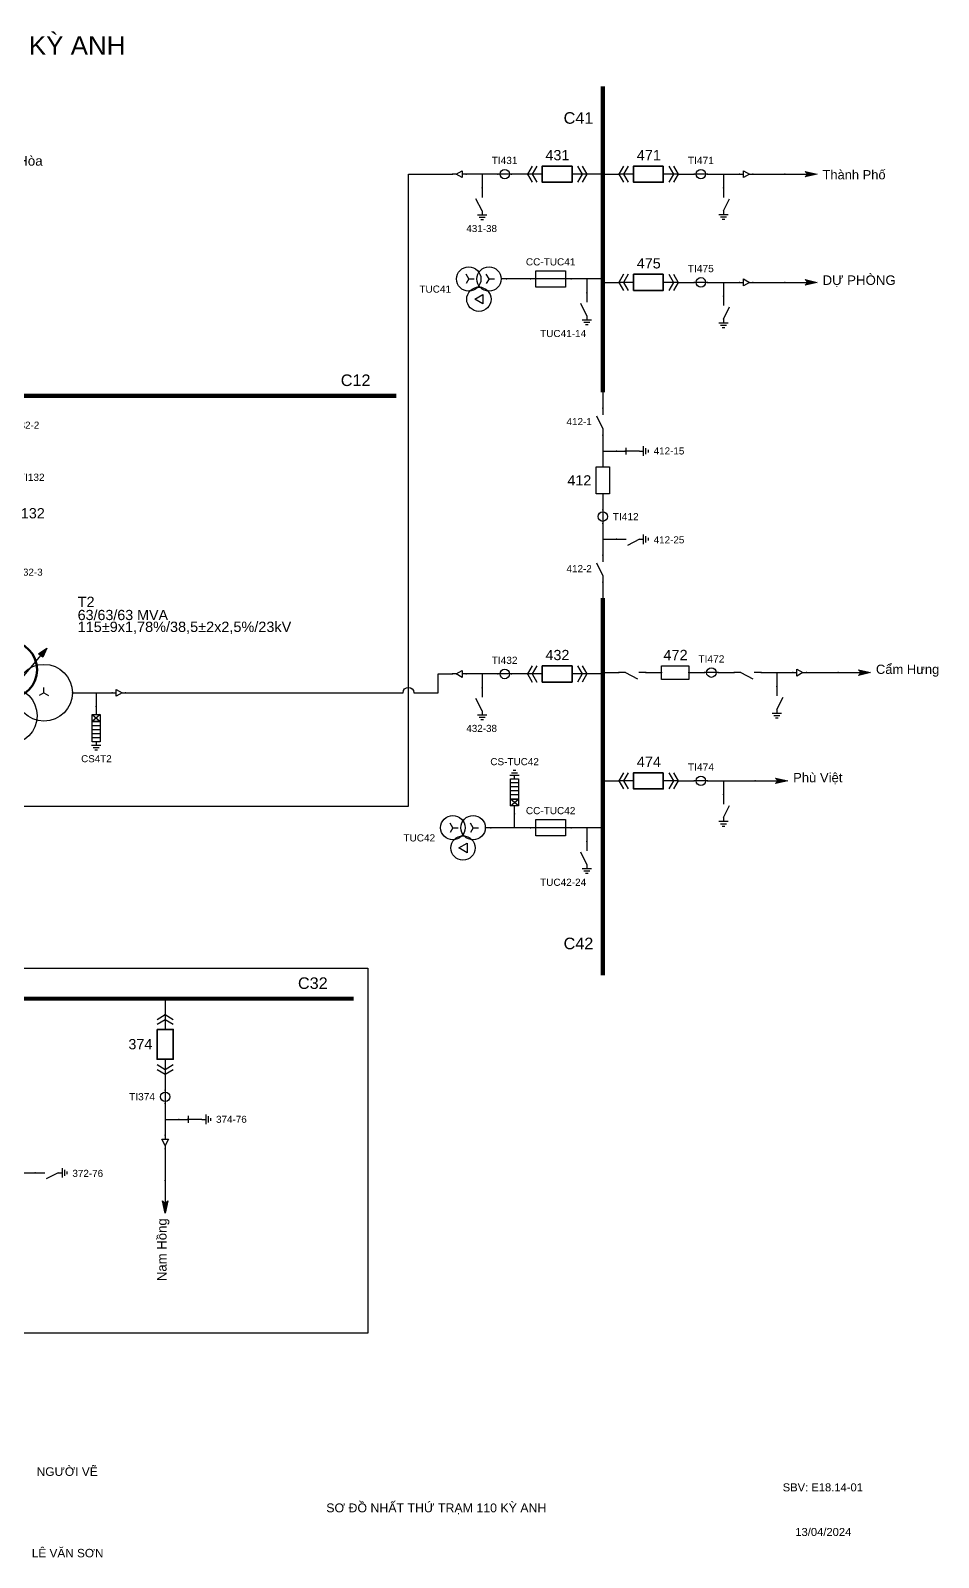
# Model space of a CAD drawing. Header units: millimetres. Extents: x -385 to 411, y 8 to 290.
# Drawn here: x 243.6 to 411.5, y 7.5 to 289.9 of the extents above; entities that cross this region are included whole.
import ezdxf

# ---------------------------------------------------------------- set-up
doc = ezdxf.new("R2010")
doc.units = ezdxf.units.MM
for name, color, linetype, lineweight in [('BUSBAR_110KV', 1, 'Continuous', 50), ('BUSBAR_22KV', 5, 'Continuous', 50), ('BUSBAR_35KV', 30, 'Continuous', 50), ('HV_110KV', 1, 'Continuous', 25), ('MV_22KV', 5, 'Continuous', 25), ('MV_35KV', 30, 'Continuous', 25)]:
    doc.layers.add(name, color=color, linetype=linetype, lineweight=lineweight)
doc.layers.add('SYM_PORTS', color=8, linetype='Continuous', plot=False)
doc.layers.add('TEXT', color=7, linetype='Continuous')
doc.styles.add('SLD_TEXT', font='arial.ttf')

# ---------------------------------------------------------------- blocks, each defined once
blk = doc.blocks.new('SYM_DISCONNECTOR_OPEN')
at = {"lineweight": 25}
for points in [[(0, -1.25), (-1.125, 1)], [(0, 2.5), (0, 1.25)], [(0, -1.25), (0, -2.5)]]:
    blk.add_lwpolyline(points, dxfattribs=at)
at = {"layer": 'SYM_PORTS'}
for p in [(0, 2.5), (0, -2.5)]:
    blk.add_point(p, dxfattribs=at)
blk.add_attdef('DEVICE_CODE', (1, -0.5), '', height=2)
blk = doc.blocks.new('SYM_CURRENT_TRANSFORMER')
at = {"lineweight": 25}
blk.add_lwpolyline([(0, 1.25), (0, -1.25)], dxfattribs=at)
blk.add_circle((0, 0), 0.875, dxfattribs=at)
at = {"layer": 'SYM_PORTS'}
for p in [(0, 1.25), (0, -1.25)]:
    blk.add_point(p, dxfattribs=at)
blk.add_attdef('DEVICE_CODE', (1.875, -1.75), '', height=2)
at = {"flags": 1}
blk.add_attdef('RATIO', (1.875, -4.75), '', height=2, dxfattribs=at)
blk = doc.blocks.new('SYM_CIRCUIT_BREAKER')
at = {"lineweight": 25}
blk.add_lwpolyline([(-1.25, 2.5), (1.25, 2.5), (1.25, -2.5), (-1.25, -2.5)], close=True, dxfattribs=at)
at = {"layer": 'SYM_PORTS'}
for p in [(0, 2.5), (0, -2.5)]:
    blk.add_point(p, dxfattribs=at)
blk.add_attdef('DEVICE_CODE', (2.25, -0.5), '', height=2)
at = {"flags": 1}
blk.add_attdef('RATING', (2.25, -3.5), '', height=2, dxfattribs=at)
blk = doc.blocks.new('SYM_DISCONNECTOR_CLOSED')
at = {"lineweight": 25}
for points in [[(-0.625, 1.25), (0.625, 1.25)], [(0, 2.5), (0, 1.25)], [(0, -1.25), (0, 1.5)], [(0, -1.25), (0, -2.5)]]:
    blk.add_lwpolyline(points, dxfattribs=at)
at = {"layer": 'SYM_PORTS'}
for p in [(0, 2.5), (0, -2.5)]:
    blk.add_point(p, dxfattribs=at)
blk.add_attdef('DEVICE_CODE', (1.625, -0.5), '', height=2)
blk = doc.blocks.new('SYM_TRANSFORMER_3W')
blk.add_hatch(color=7).paths.add_polyline_path([(3.75, 8.25), (3.0125, 6.575), (2.2375, 7.225)])
at = {"lineweight": 25}
for points in [[(-7.75, -5.5), (3.0125, 7.35)], [(-3.25, 4.25), (-8.5, 4.25)], [(-3.25, 4.25), (-4.1125, 3.75)], [(-3.25, 4.25), (-3.25, 5.25)], [(-3.25, 4.25), (-2.3875, 3.75)], [(3.25, 0), (2.3875, -0.5)], [(3.25, 0), (3.25, 1)], [(3.25, 0), (4.1125, -0.5)]]:
    blk.add_lwpolyline(points, dxfattribs=at)
for points in [[(3.75, 8.25), (3.0125, 6.575), (2.2375, 7.225)], [(-4.75, -3), (-1.75, -3), (-3.25, -5.5)]]:
    blk.add_lwpolyline(points, close=True, dxfattribs=at)
at = {"lineweight": 50}
blk.add_circle((-3.25, 4.25), 5.25, dxfattribs=at)
at = {"lineweight": 25}
for centre in [(3.25, 0), (-3.25, -4.25)]:
    blk.add_circle(centre, 5.25, dxfattribs=at)
at = {"layer": 'SYM_PORTS'}
for p in [(-3.25, 9.5), (-8.5, 4.25), (8.5, 0), (-3.25, -9.5)]:
    blk.add_point(p, dxfattribs=at)
blk.add_attdef('DEVICE_CODE', (9.5, 6.5), '', height=2)
at = {"flags": 1}
for tag, p in [('POWER', (9.5, 3.5)), ('VOLTAGE_RATIO', (9.5, 0.5))]:
    blk.add_attdef(tag, p, '', height=2, dxfattribs=at)
blk = doc.blocks.new('SYM_SURGE_ARRESTER')
at = {"lineweight": 25}
for points in [[(0, 4), (0, 2.5)], [(-0.75, 2.5), (0.75, 1.25)], [(0.75, 2.5), (-0.75, 1.25)], [(-0.75, 0.5), (0.75, 0.5)], [(-0.75, -0.25), (0.75, -0.25)], [(-0.75, -1), (0.75, -1)], [(-0.75, -1.75), (0.75, -1.75)], [(0, -2.5), (0, -3.125)], [(-0.875, -3.125), (0.875, -3.125)], [(-0.5625, -3.5625), (0.5625, -3.5625)], [(-0.25, -4), (0.25, -4)]]:
    blk.add_lwpolyline(points, dxfattribs=at)
for points in [[(-0.75, 2.5), (0.75, 2.5), (0.75, 1.25), (-0.75, 1.25)], [(-0.75, 1.25), (0.75, 1.25), (0.75, -2.5), (-0.75, -2.5)]]:
    blk.add_lwpolyline(points, close=True, dxfattribs=at)
at = {"layer": 'SYM_PORTS'}
blk.add_point((0, 4), dxfattribs=at)
blk.add_attdef('DEVICE_CODE', (1.875, 1), '', height=2)
blk = doc.blocks.new('SYM_CABLE_TERMINATION')
at = {"lineweight": 25}
blk.add_lwpolyline([(-0.625, 0.5), (0.625, 0.5), (0, -0.625)], close=True, dxfattribs=at)
for points in [[(0, 1.25), (0, 0.5)], [(0, -0.625), (0, -1.25)]]:
    blk.add_lwpolyline(points, dxfattribs=at)
at = {"layer": 'SYM_PORTS'}
for p in [(0, 1.25), (0, -1.25)]:
    blk.add_point(p, dxfattribs=at)
blk = doc.blocks.new('SYM_DRAWOUT_BREAKER')
at = {"lineweight": 25}
for points in [[(-1.5, 4.625), (0, 5.5), (1.5, 4.625)], [(-1.5, 3.75), (0, 4.625), (1.5, 3.75)], [(0, 5.5), (0, 2.75)], [(0, -2.75), (0, -5.5)], [(-1.5, -3.75), (0, -4.625), (1.5, -3.75)], [(-1.5, -4.625), (0, -5.5), (1.5, -4.625)]]:
    blk.add_lwpolyline(points, dxfattribs=at)
at = {"lineweight": 35}
blk.add_lwpolyline([(-1.5, 2.75), (1.5, 2.75), (1.5, -2.75), (-1.5, -2.75)], close=True, dxfattribs=at)
at = {"layer": 'SYM_PORTS'}
for p in [(0, 5.5), (0, -5.5)]:
    blk.add_point(p, dxfattribs=at)
blk.add_attdef('DEVICE_CODE', (2.5, 2.5), '', height=2)
at = {"flags": 1}
blk.add_attdef('RATING', (2.5, -0.5), '', height=2, dxfattribs=at)
blk = doc.blocks.new('SYM_EARTHING_SWITCH_OPEN')
at = {"lineweight": 25}
for points in [[(0, 3), (0, 1.25)], [(0, -1.25), (-1.125, 1)], [(-0.875, -2), (0.875, -2)], [(-0.5625, -2.4375), (0.5625, -2.4375)], [(0, -1.25), (0, -2)], [(-0.25, -2.875), (0.25, -2.875)]]:
    blk.add_lwpolyline(points, dxfattribs=at)
at = {"layer": 'SYM_PORTS'}
blk.add_point((0, 3), dxfattribs=at)
blk.add_attdef('DEVICE_CODE', (1.875, 0), '', height=2)
blk = doc.blocks.new('SYM_LINE_FEEDER_ARROW')
blk.add_hatch(color=7).paths.add_polyline_path([(0, -3), (-0.5, -0.75), (0, -1.25), (0.5, -0.75)])
at = {"lineweight": 25}
blk.add_lwpolyline([(0, 3), (0, -1.25)], dxfattribs=at)
blk.add_lwpolyline([(0, -3), (-0.5, -0.75), (0, -1.25), (0.5, -0.75)], close=True, dxfattribs=at)
at = {"layer": 'SYM_PORTS'}
blk.add_point((0, 3), dxfattribs=at)
blk.add_attdef('LINE_NAME', (1.5, 0), '', height=2)
blk = doc.blocks.new('SYM_FUSE_DISCONNECTOR')
at = {"lineweight": 25}
blk.add_lwpolyline([(0, 3.75), (0, -3.75)], dxfattribs=at)
blk.add_lwpolyline([(-1.5, 2.75), (1.5, 2.75), (1.5, -2.75), (-1.5, -2.75)], close=True, dxfattribs=at)
at = {"layer": 'SYM_PORTS'}
for p in [(0, 3.75), (0, -3.75)]:
    blk.add_point(p, dxfattribs=at)
blk.add_attdef('DEVICE_CODE', (2.5, 0.75), '', height=2)
at = {"flags": 1}
blk.add_attdef('RATING', (2.5, -2.25), '', height=2, dxfattribs=at)
blk = doc.blocks.new('SYM_VOLTAGE_TRANSFORMER')
at = {"lineweight": 25}
for points in [[(0, 4.625), (0, 3.625)], [(0, 1.375), (-0.8625, 0.875)], [(0, 1.375), (0, 2.375)], [(0, 1.375), (0.8625, 0.875)], [(0, -2.375), (-0.8625, -2.875)], [(0, -2.375), (0, -1.375)], [(0, -2.375), (0.8625, -2.875)]]:
    blk.add_lwpolyline(points, dxfattribs=at)
blk.add_lwpolyline([(2.875, 0.25), (4.625, 0.25), (3.75, -1.25)], close=True, dxfattribs=at)
for centre in [(0, 1.375), (3.75, -0.5), (0, -2.375)]:
    blk.add_circle(centre, 2.25, dxfattribs=at)
at = {"layer": 'SYM_PORTS'}
blk.add_point((0, 4.625), dxfattribs=at)
blk.add_attdef('DEVICE_CODE', (7, 1.625), '', height=2)
at = {"flags": 1}
blk.add_attdef('RATIO', (7, -1.375), '', height=2, dxfattribs=at)
blk = doc.blocks.new('SYM_EARTHING_SWITCH_CLOSED')
at = {"lineweight": 25}
for points in [[(0, 3), (0, 1.25)], [(-0.625, 1.25), (0.625, 1.25)], [(0, -1.25), (0, 1.5)], [(-0.875, -2), (0.875, -2)], [(-0.5625, -2.4375), (0.5625, -2.4375)], [(0, -1.25), (0, -2)], [(-0.25, -2.875), (0.25, -2.875)]]:
    blk.add_lwpolyline(points, dxfattribs=at)
at = {"layer": 'SYM_PORTS'}
blk.add_point((0, 3), dxfattribs=at)
blk.add_attdef('DEVICE_CODE', (1.875, 0), '', height=2)

msp = doc.modelspace()

# ---------------------------------------------------------------- linework, layer by layer
at = {"layer": 'BUSBAR_110KV', "const_width": 0.766}
msp.add_lwpolyline([(176.14, 222.38), (311.27, 222.38)], dxfattribs=at)
at = {"layer": 'BUSBAR_22KV', "const_width": 0.766}
for points in [[(349.42, 279.63), (349.42, 223.04)], [(349.42, 184.98), (349.42, 115.18)]]:
    msp.add_lwpolyline(points, dxfattribs=at)
at = {"layer": 'BUSBAR_35KV', "const_width": 0.766}
msp.add_lwpolyline([(199.2, 110.88), (303.36, 110.88)], dxfattribs=at)
at = {"layer": 'MV_22KV'}
for points in [[(111.69, 167.47), (114.39, 167.47), (220.5, 167.47), (220.5, 146.51), (313.5, 146.51), (313.5, 263.38), (318.97, 263.38), (321.67, 263.38)], [(327.11, 263.38), (324.17, 263.38)], [(330.05, 263.38), (327.11, 263.38)], [(327.11, 263.38), (327.11, 260.84)], [(335.49, 263.38), (332.55, 263.38)], [(349.42, 263.38), (346.49, 263.38)], [(349.42, 263.38), (352.36, 263.38)], [(363.36, 263.38), (366.3, 263.38)], [(368.8, 263.38), (371.74, 263.38)], [(371.74, 263.38), (371.74, 260.84)], [(371.74, 263.38), (374.68, 263.38)], [(377.18, 263.38), (383.05, 263.38)], [(336.05, 244), (331.64, 244)], [(346.49, 244), (343.55, 244)], [(349.42, 244), (346.49, 244)], [(346.49, 244), (346.49, 241.45)], [(349.42, 243.37), (352.36, 243.37)], [(363.36, 243.37), (366.3, 243.37)], [(368.8, 243.37), (371.74, 243.37)], [(371.74, 243.37), (371.74, 240.83)], [(371.74, 243.37), (374.68, 243.37)], [(377.18, 243.37), (383.05, 243.37)], [(349.42, 223.04), (349.42, 220.11)], [(349.42, 215.11), (349.42, 212.17)], [(349.42, 212.17), (351.97, 212.17)], [(349.42, 212.17), (349.42, 209.23)], [(349.42, 204.23), (349.42, 201.29)], [(349.42, 198.79), (349.42, 195.85)], [(349.42, 195.85), (351.97, 195.85)], [(349.42, 195.85), (349.42, 192.91)], [(349.42, 187.91), (349.42, 184.98)], [(327.11, 170.94), (324.17, 170.94)], [(330.05, 170.94), (327.11, 170.94)], [(327.11, 170.94), (327.11, 168.4)], [(335.49, 170.94), (332.55, 170.94)], [(349.42, 170.94), (346.49, 170.94)], [(349.42, 171.19), (352.36, 171.19)], [(357.36, 171.19), (360.3, 171.19)], [(365.3, 171.19), (368.24, 171.19)], [(370.74, 171.19), (373.68, 171.19)], [(378.68, 171.19), (381.61, 171.19)], [(381.61, 171.19), (381.61, 168.65)], [(381.61, 171.19), (384.55, 171.19)], [(387.05, 171.19), (392.93, 171.19)], [(251.38, 167.47), (255.78, 167.47)], [(255.78, 167.47), (255.78, 164.92)], [(255.78, 167.47), (258.72, 167.47)], [(349.42, 151.18), (352.36, 151.18)], [(363.36, 151.18), (366.3, 151.18)], [(368.8, 151.18), (371.74, 151.18)], [(371.74, 151.18), (371.74, 148.63)], [(371.74, 151.18), (377.61, 151.18)], [(333.11, 142.51), (333.11, 145.06)], [(333.11, 142.51), (328.7, 142.51)], [(336.05, 142.51), (333.11, 142.51)], [(346.49, 142.51), (343.55, 142.51)], [(349.42, 142.51), (346.49, 142.51)], [(346.49, 142.51), (346.49, 139.96)]]:
    msp.add_lwpolyline(points, dxfattribs=at)
msp.add_lwpolyline([(261.22, 167.47), (263.92, 167.47), (312.5, 167.47, -1), (314.5, 167.47), (318.97, 167.47), (318.97, 170.94), (321.67, 170.94)], format="xyb", dxfattribs=at)
at = {"layer": 'MV_35KV'}
for points in [[(239.63, 148.12), (239.63, 145.42), (239.63, 116.51), (306, 116.51), (306, 49.01), (215.56, 49.01), (215.56, 80.43), (215.56, 83.13)], [(268.54, 110.88), (268.54, 107.94)], [(268.54, 96.94), (268.54, 94)], [(268.54, 91.5), (268.54, 88.57)], [(268.54, 88.57), (271.08, 88.57)], [(268.54, 88.57), (268.54, 85.63)], [(268.54, 83.13), (268.54, 77.25)], [(241.98, 78.69), (244.53, 78.69)]]:
    msp.add_lwpolyline(points, dxfattribs=at)

# ---------------------------------------------------------------- block references
at = {"layer": 'HV_110KV'}
ref = msp.add_blockref('SYM_DISCONNECTOR_OPEN', (239.63, 216.94), dxfattribs=at)
ref.add_attrib('DEVICE_CODE', '132-2', (240.61, 216.31), dxfattribs={"layer": 'TEXT', "height": 1.304, "style": 'SLD_TEXT'})
ref = msp.add_blockref('SYM_CURRENT_TRANSFORMER', (239.63, 207.32), dxfattribs=at)
ref.add_attrib('DEVICE_CODE', 'TI132', (241.48, 206.65), dxfattribs={"layer": 'TEXT', "height": 1.334, "style": 'SLD_TEXT'})
ref = msp.add_blockref('SYM_CIRCUIT_BREAKER', (239.63, 200.63), dxfattribs=at)
ref.add_attrib('DEVICE_CODE', '132', (241.86, 199.72), dxfattribs={"layer": 'TEXT', "height": 1.896, "style": 'SLD_TEXT'})
ref = msp.add_blockref('SYM_DISCONNECTOR_CLOSED', (239.63, 189.75), dxfattribs=at)
ref.add_attrib('DEVICE_CODE', '132-3', (241.23, 189.12), dxfattribs={"layer": 'TEXT', "height": 1.304, "style": 'SLD_TEXT'})
ref = msp.add_blockref('SYM_TRANSFORMER_3W', (242.88, 167.47), dxfattribs=at)
ref.add_attrib('DEVICE_CODE', 'T2', (252.36, 183.32), dxfattribs={"layer": 'TEXT', "height": 1.913, "style": 'SLD_TEXT'})
at = {"layer": 'MV_22KV'}
ref = msp.add_blockref('SYM_CURRENT_TRANSFORMER', (331.3, 263.38), dxfattribs=dict(at, rotation=270))
ref.add_attrib('DEVICE_CODE', 'TI431', (328.89, 265.25), dxfattribs={"layer": 'TEXT', "height": 1.334, "style": 'SLD_TEXT'})
ref = msp.add_blockref('SYM_DRAWOUT_BREAKER', (340.99, 263.38), dxfattribs=dict(at, rotation=270))
ref.add_attrib('DEVICE_CODE', '431', (338.83, 265.95), dxfattribs={"layer": 'TEXT', "height": 1.896, "style": 'SLD_TEXT'})
ref = msp.add_blockref('SYM_DRAWOUT_BREAKER', (357.86, 263.38), dxfattribs=dict(at, rotation=270))
ref.add_attrib('DEVICE_CODE', '471', (355.71, 265.93), dxfattribs={"layer": 'TEXT', "height": 1.913, "style": 'SLD_TEXT'})
ref = msp.add_blockref('SYM_CURRENT_TRANSFORMER', (367.55, 263.38), dxfattribs=dict(at, rotation=270))
ref.add_attrib('DEVICE_CODE', 'TI471', (365.15, 265.24), dxfattribs={"layer": 'TEXT', "height": 1.348, "style": 'SLD_TEXT'})
for name, p, rotation in [('SYM_CABLE_TERMINATION', (322.92, 263.38), 270), ('SYM_CABLE_TERMINATION', (375.93, 263.38), 90), ('SYM_LINE_FEEDER_ARROW', (386.05, 263.38), 90), ('SYM_CABLE_TERMINATION', (375.93, 243.37), 90), ('SYM_LINE_FEEDER_ARROW', (386.05, 243.37), 90), ('SYM_CABLE_TERMINATION', (322.92, 170.94), 270), ('SYM_CABLE_TERMINATION', (385.8, 171.19), 90), ('SYM_LINE_FEEDER_ARROW', (395.93, 171.19), 90), ('SYM_CABLE_TERMINATION', (259.97, 167.47), 90), ('SYM_LINE_FEEDER_ARROW', (380.61, 151.18), 90)]:
    msp.add_blockref(name, p, dxfattribs=dict(at, rotation=rotation))
at = {"layer": 'MV_22KV', "xscale": -1}
for p in [(371.74, 257.84), (371.74, 237.83), (381.61, 165.65), (371.74, 145.63)]:
    msp.add_blockref('SYM_EARTHING_SWITCH_OPEN', p, dxfattribs=at)
at = {"layer": 'MV_22KV'}
ref = msp.add_blockref('SYM_EARTHING_SWITCH_OPEN', (327.11, 257.84), dxfattribs=at)
ref.add_attrib('DEVICE_CODE', '431-38', (324.2, 252.67), dxfattribs={"layer": 'TEXT', "height": 1.302, "style": 'SLD_TEXT'})
ref = msp.add_blockref('SYM_VOLTAGE_TRANSFORMER', (327.02, 244), dxfattribs=dict(at, rotation=270))
ref.add_attrib('DEVICE_CODE', 'TUC41', (315.51, 241.46), dxfattribs={"layer": 'TEXT', "height": 1.326, "style": 'SLD_TEXT'})
ref = msp.add_blockref('SYM_FUSE_DISCONNECTOR', (339.8, 244), dxfattribs=dict(at, rotation=270))
ref.add_attrib('DEVICE_CODE', 'CC-TUC41', (335.21, 246.5), dxfattribs={"layer": 'TEXT', "height": 1.324, "style": 'SLD_TEXT'})
ref = msp.add_blockref('SYM_DRAWOUT_BREAKER', (357.86, 243.37), dxfattribs=dict(at, rotation=270))
ref.add_attrib('DEVICE_CODE', '475', (355.71, 245.94), dxfattribs={"layer": 'TEXT', "height": 1.9, "style": 'SLD_TEXT'})
ref = msp.add_blockref('SYM_CURRENT_TRANSFORMER', (367.55, 243.37), dxfattribs=dict(at, rotation=270))
ref.add_attrib('DEVICE_CODE', 'TI475', (365.15, 245.25), dxfattribs={"layer": 'TEXT', "height": 1.34, "style": 'SLD_TEXT'})
ref = msp.add_blockref('SYM_EARTHING_SWITCH_OPEN', (346.49, 238.45), dxfattribs=at)
ref.add_attrib('DEVICE_CODE', 'TUC41-14', (337.84, 233.25), dxfattribs={"layer": 'TEXT', "height": 1.321, "style": 'SLD_TEXT'})
ref = msp.add_blockref('SYM_DISCONNECTOR_OPEN', (349.42, 217.61), dxfattribs=at)
ref.add_attrib('DEVICE_CODE', '412-1', (342.73, 216.96), dxfattribs={"layer": 'TEXT', "height": 1.304, "style": 'SLD_TEXT'})
ref = msp.add_blockref('SYM_EARTHING_SWITCH_CLOSED', (354.97, 212.17), dxfattribs=dict(at, rotation=90))
ref.add_attrib('DEVICE_CODE', '412-15', (358.83, 211.54), dxfattribs={"layer": 'TEXT', "height": 1.302, "style": 'SLD_TEXT'})
ref = msp.add_blockref('SYM_CIRCUIT_BREAKER', (349.42, 206.73), dxfattribs=at)
ref.add_attrib('DEVICE_CODE', '412', (342.88, 205.8), dxfattribs={"layer": 'TEXT', "height": 1.892, "style": 'SLD_TEXT'})
ref = msp.add_blockref('SYM_CURRENT_TRANSFORMER', (349.42, 200.04), dxfattribs=at)
ref.add_attrib('DEVICE_CODE', 'TI412', (351.28, 199.37), dxfattribs={"layer": 'TEXT', "height": 1.335, "style": 'SLD_TEXT'})
ref = msp.add_blockref('SYM_EARTHING_SWITCH_OPEN', (354.97, 195.85), dxfattribs=dict(at, rotation=90))
ref.add_attrib('DEVICE_CODE', '412-25', (358.83, 195.1), dxfattribs={"layer": 'TEXT', "height": 1.302, "style": 'SLD_TEXT'})
ref = msp.add_blockref('SYM_DISCONNECTOR_OPEN', (349.42, 190.41), dxfattribs=at)
ref.add_attrib('DEVICE_CODE', '412-2', (342.73, 189.77), dxfattribs={"layer": 'TEXT', "height": 1.304, "style": 'SLD_TEXT'})
ref = msp.add_blockref('SYM_DRAWOUT_BREAKER', (340.99, 170.94), dxfattribs=dict(at, rotation=270))
ref.add_attrib('DEVICE_CODE', '432', (338.83, 173.5), dxfattribs={"layer": 'TEXT', "height": 1.896, "style": 'SLD_TEXT'})
ref = msp.add_blockref('SYM_CIRCUIT_BREAKER', (362.8, 171.19), dxfattribs=dict(at, rotation=270))
ref.add_attrib('DEVICE_CODE', '472', (360.64, 173.49), dxfattribs={"layer": 'TEXT', "height": 1.913, "style": 'SLD_TEXT'})
at = {"layer": 'MV_22KV', "xscale": -1, "rotation": 270}
for p in [(376.18, 171.19), (354.86, 171.19)]:
    msp.add_blockref('SYM_DISCONNECTOR_OPEN', p, dxfattribs=at)
at = {"layer": 'MV_22KV'}
ref = msp.add_blockref('SYM_CURRENT_TRANSFORMER', (331.3, 170.94), dxfattribs=dict(at, rotation=270))
ref.add_attrib('DEVICE_CODE', 'TI432', (328.89, 172.81), dxfattribs={"layer": 'TEXT', "height": 1.334, "style": 'SLD_TEXT'})
ref = msp.add_blockref('SYM_CURRENT_TRANSFORMER', (369.49, 171.19), dxfattribs=dict(at, rotation=270))
ref.add_attrib('DEVICE_CODE', 'TI472', (367.09, 173.05), dxfattribs={"layer": 'TEXT', "height": 1.348, "style": 'SLD_TEXT'})
ref = msp.add_blockref('SYM_EARTHING_SWITCH_OPEN', (327.11, 165.4), dxfattribs=at)
ref.add_attrib('DEVICE_CODE', '432-38', (324.2, 160.23), dxfattribs={"layer": 'TEXT', "height": 1.302, "style": 'SLD_TEXT'})
ref = msp.add_blockref('SYM_SURGE_ARRESTER', (255.78, 160.92), dxfattribs=at)
ref.add_attrib('DEVICE_CODE', 'CS4T2', (253, 154.62), dxfattribs={"layer": 'TEXT', "height": 1.3, "style": 'SLD_TEXT'})
ref = msp.add_blockref('SYM_SURGE_ARRESTER', (333.11, 149.06), dxfattribs=dict(at, rotation=180))
ref.add_attrib('DEVICE_CODE', 'CS-TUC42', (328.63, 154.07), dxfattribs={"layer": 'TEXT', "height": 1.315, "style": 'SLD_TEXT'})
ref = msp.add_blockref('SYM_DRAWOUT_BREAKER', (357.86, 151.18), dxfattribs=dict(at, rotation=270))
ref.add_attrib('DEVICE_CODE', '474', (355.71, 153.73), dxfattribs={"layer": 'TEXT', "height": 1.917, "style": 'SLD_TEXT'})
ref = msp.add_blockref('SYM_CURRENT_TRANSFORMER', (367.55, 151.18), dxfattribs=dict(at, rotation=270))
ref.add_attrib('DEVICE_CODE', 'TI474', (365.15, 153.04), dxfattribs={"layer": 'TEXT', "height": 1.351, "style": 'SLD_TEXT'})
ref = msp.add_blockref('SYM_VOLTAGE_TRANSFORMER', (324.08, 142.51), dxfattribs=dict(at, rotation=270))
ref.add_attrib('DEVICE_CODE', 'TUC42', (312.57, 139.97), dxfattribs={"layer": 'TEXT', "height": 1.326, "style": 'SLD_TEXT'})
ref = msp.add_blockref('SYM_FUSE_DISCONNECTOR', (339.8, 142.51), dxfattribs=dict(at, rotation=270))
ref.add_attrib('DEVICE_CODE', 'CC-TUC42', (335.21, 145.01), dxfattribs={"layer": 'TEXT', "height": 1.324, "style": 'SLD_TEXT'})
ref = msp.add_blockref('SYM_EARTHING_SWITCH_OPEN', (346.49, 136.96), dxfattribs=at)
ref.add_attrib('DEVICE_CODE', 'TUC42-24', (337.84, 131.76), dxfattribs={"layer": 'TEXT', "height": 1.321, "style": 'SLD_TEXT'})
at = {"layer": 'MV_35KV'}
ref = msp.add_blockref('SYM_DRAWOUT_BREAKER', (268.54, 102.44), dxfattribs=at)
ref.add_attrib('DEVICE_CODE', '374', (261.74, 101.53), dxfattribs={"layer": 'TEXT', "height": 1.896, "style": 'SLD_TEXT'})
ref = msp.add_blockref('SYM_CURRENT_TRANSFORMER', (268.54, 92.75), dxfattribs=at)
ref.add_attrib('DEVICE_CODE', 'TI374', (261.87, 92.09), dxfattribs={"layer": 'TEXT', "height": 1.337, "style": 'SLD_TEXT'})
ref = msp.add_blockref('SYM_EARTHING_SWITCH_CLOSED', (274.08, 88.57), dxfattribs=dict(at, rotation=90))
ref.add_attrib('DEVICE_CODE', '374-76', (277.94, 87.93), dxfattribs={"layer": 'TEXT', "height": 1.305, "style": 'SLD_TEXT'})
for name, p in [('SYM_CABLE_TERMINATION', (268.54, 84.38)), ('SYM_LINE_FEEDER_ARROW', (268.54, 74.25))]:
    msp.add_blockref(name, p, dxfattribs=at)
ref = msp.add_blockref('SYM_EARTHING_SWITCH_OPEN', (247.53, 78.69), dxfattribs=dict(at, rotation=90))
ref.add_attrib('DEVICE_CODE', '372-76', (251.39, 77.93), dxfattribs={"layer": 'TEXT', "height": 1.305, "style": 'SLD_TEXT'})

# ---------------------------------------------------------------- texts
at = {"layer": 'TEXT', "attachment_point": 7, "style": 'SLD_TEXT'}
for s, insert, char_height in [('SƠ ĐỒ NHẤT THỨ TRẠM 110KV KỲ ANH', (169.33, 284.71), 3.4324), ('C41', (342.18, 272.67), 2.143), ('Cẩm Hòa', (235.45, 264.93), 1.77), ('Thành Phố', (390.04, 262.4), 1.706), ('DỰ PHÒNG', (390.04, 242.51), 1.755), ('C12', (300.99, 224.16), 2.143), ('63/63/63 MVA', (252.36, 180.88), 1.8867), ('115±9x1,78%/38,5±2x2,5%/23kV', (252.36, 178.35), 1.9133), ('Cẩm Hưng', (399.91, 170.44), 1.713), ('Phù Việt', (384.6, 150.53), 1.726), ('C42', (342.18, 120), 2.143), ('C32', (293.08, 112.66), 2.143), ('NGƯỜI VẼ', (244.76, 22.61), 1.589), ('SBV: E18.14-01', (382.68, 19.75), 1.4802), ('SƠ ĐỒ NHẤT THỨ TRẠM 110 KỲ ANH', (298.31, 15.54), 1.6342), ('13/04/2024', (385.01, 11.5), 1.481), ('LÊ VĂN SƠN', (243.89, 7.55), 1.558)]:
    msp.add_mtext(s, dxfattribs=dict(at, insert=insert, char_height=char_height))
at = {"layer": 'TEXT', "insert": (269.31, 58.65), "char_height": 1.741, "attachment_point": 7, "rotation": 90, "style": 'SLD_TEXT'}
msp.add_mtext('Nam Hồng', dxfattribs=at)

doc.saveas('drawing.dxf')
